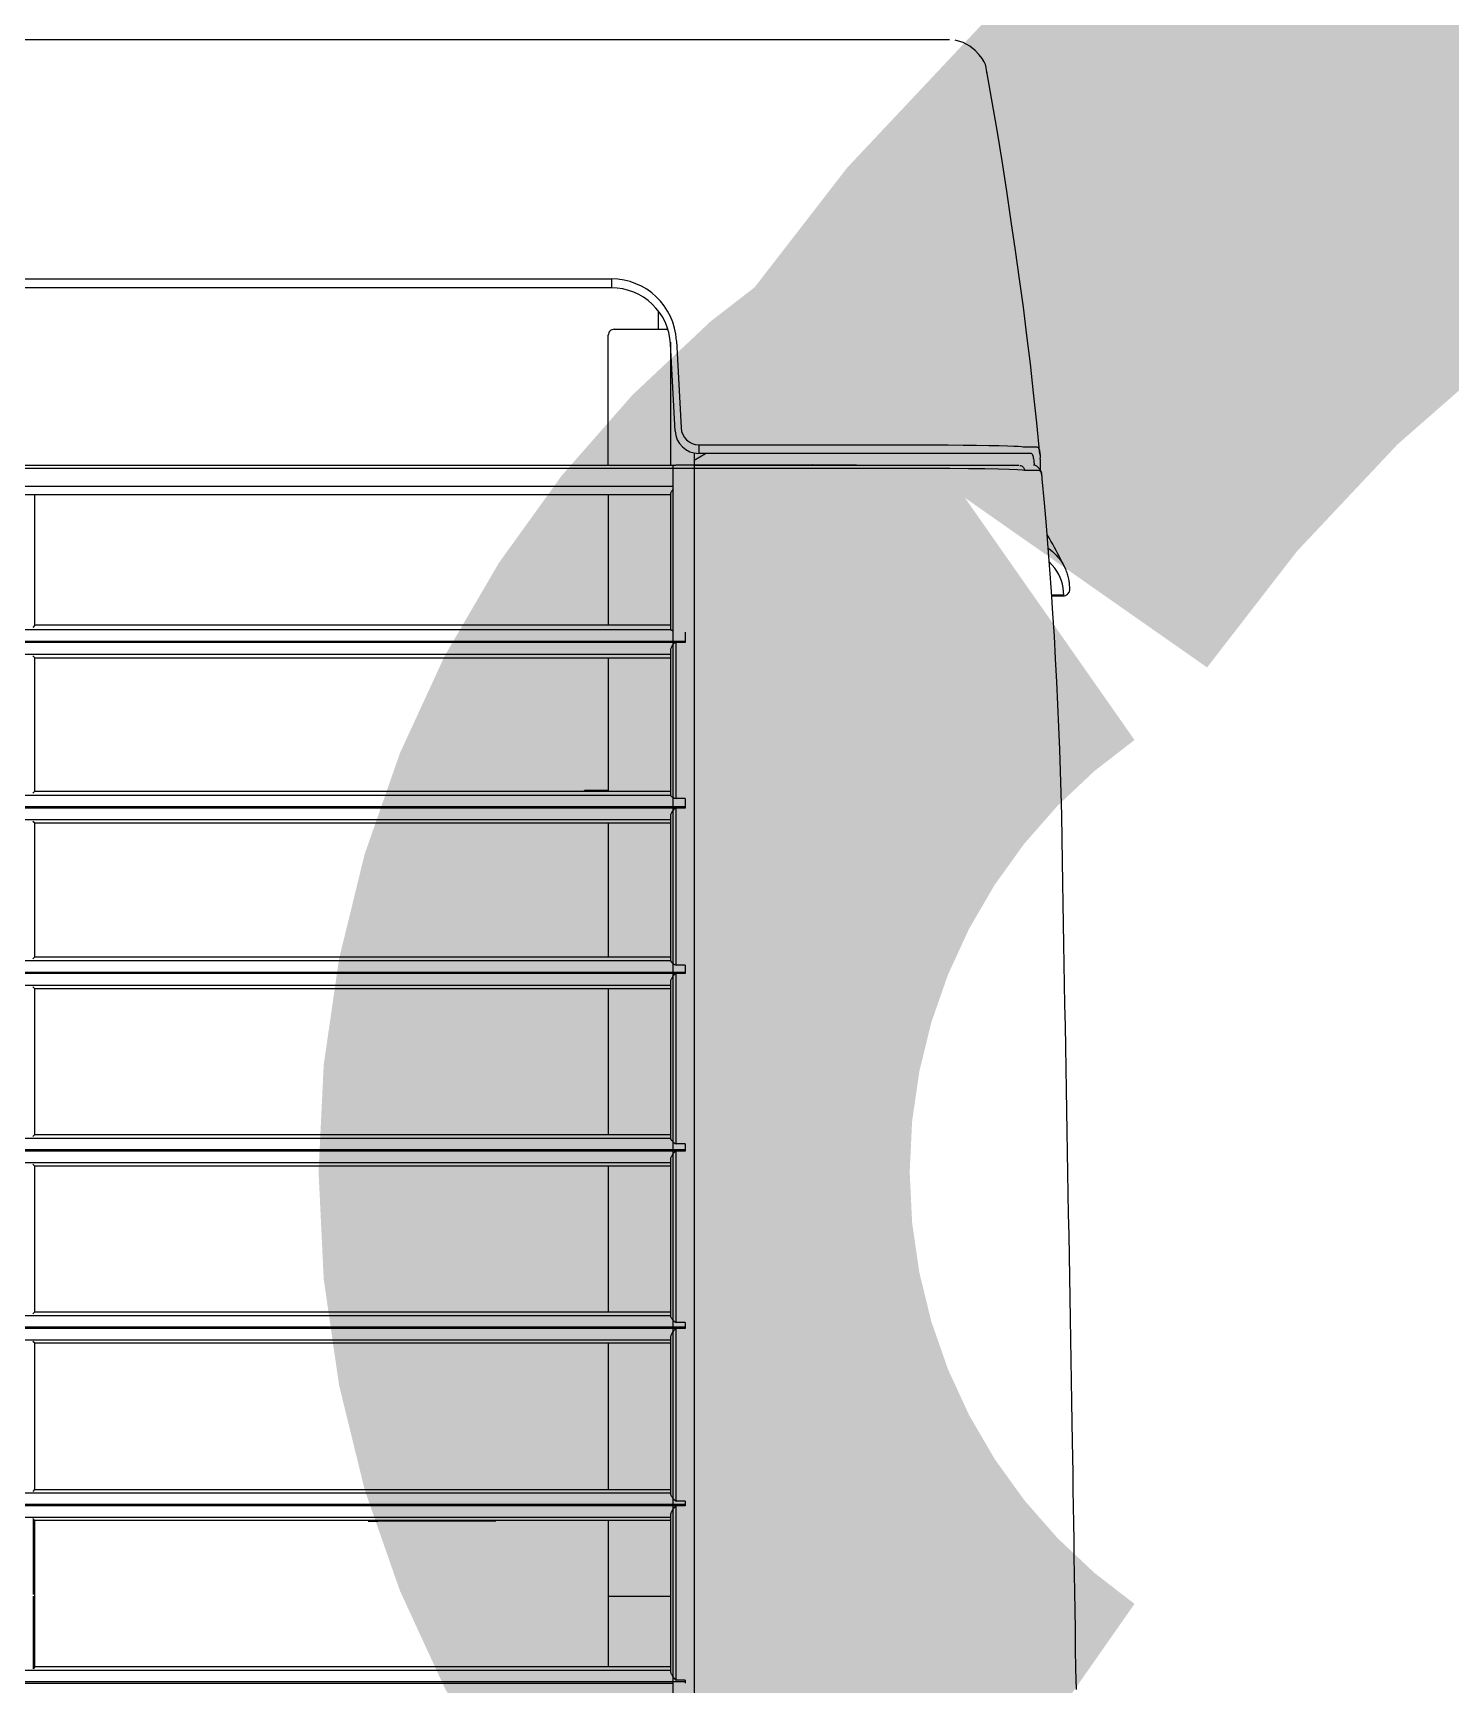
# Model space of a CAD drawing. Header units: centimetres. Extents: x 31 to 22766, y 238 to 3306.
# Drawn here: x 1935.41 to 1947.4, y 1101.11 to 1115.08 of the extents above; entities that cross this region are included whole.
import ezdxf
from ezdxf.xclip import XClip

# ---------------------------------------------------------------- set-up
doc = ezdxf.new("R2010")
doc.units = ezdxf.units.CM
doc.header["$XCLIPFRAME"] = 0

# ---------------------------------------------------------------- blocks, each defined once
blk = doc.blocks.new('fxaq 2.8 kw iç ünite')
at = {"color": 7, "linetype": 'Continuous', "true_color": 0xffffff}
for p, q in [((11468.445, 4091.157), (11468.445, 4110.176)), ((11468.62, 4110.176), (11468.62, 4091.261)), ((11465.211, 4101.614), (11465.214, 4101.44)), ((11465.214, 4101.44), (11465.217, 4101.27)), ((11468.52, 4101.536), (11468.52, 4101.561)), ((11468.52, 4101.551), (11531.12, 4101.551)), ((11468.52, 4101.536), (11468.595, 4101.536)), ((11468.601, 4101.533), (11468.595, 4101.536)), ((11468.595, 4101.536), (11468.595, 4100.061)), ((11468.606, 4101.528), (11468.601, 4101.533)), ((11468.611, 4101.523), (11468.606, 4101.528)), ((11468.615, 4101.518), (11468.611, 4101.523)), ((11468.618, 4101.512), (11468.615, 4101.518)), ((11468.622, 4101.507), (11468.618, 4101.512)), ((11531.02, 4101.561), (11468.62, 4101.561)), ((11468.626, 4101.502), (11468.622, 4101.507)), ((11468.629, 4101.496), (11468.626, 4101.502)), ((11468.632, 4101.491), (11468.629, 4101.496)), ((11468.635, 4101.486), (11468.632, 4101.491)), ((11468.638, 4101.482), (11468.635, 4101.486)), ((11468.64, 4101.477), (11468.638, 4101.482)), ((11468.642, 4101.473), (11468.64, 4101.477)), ((11468.644, 4101.469), (11468.642, 4101.473)), ((11468.645, 4101.466), (11468.644, 4101.469)), ((11468.645, 4101.462), (11468.645, 4101.466)), ((11468.645, 4100.143), (11468.645, 4101.462)), ((11530.995, 4101.451), (11468.645, 4101.451)), ((11474.02, 4101.423), (11474.036, 4101.439)), ((11474.036, 4100.825), (11474.036, 4101.439)), ((11468.645, 4101.423), (11474.02, 4101.423)), ((11469.17, 4100.187), (11469.17, 4101.423)), ((11474.02, 4101.423), (11474.02, 4100.187)), ((11465.217, 4101.27), (11465.219, 4101.105)), ((11465.219, 4101.105), (11465.222, 4100.945)), ((11465.222, 4100.945), (11465.224, 4100.791)), ((11465.224, 4100.791), (11465.226, 4100.641)), ((11469.17, 4100.825), (11468.645, 4100.825)), ((11474.036, 4100.171), (11474.036, 4100.811)), ((11465.226, 4100.641), (11465.228, 4100.494)), ((11465.228, 4100.494), (11465.23, 4100.351)), ((11465.23, 4100.351), (11465.232, 4100.209)), ((11465.232, 4100.209), (11465.235, 4100.067)), ((11468.645, 4100.187), (11474.02, 4100.187)), ((11471.12, 4100.19), (11470.12, 4100.19)), ((11470.2, 4100.19), (11470.2, 4100.187)), ((11471.12, 4100.194), (11471.2, 4100.194)), ((11474.02, 4100.187), (11474.036, 4100.171)), ((11465.235, 4100.067), (11465.237, 4099.926)), ((11468.52, 4100.061), (11531.12, 4100.061)), ((11468.52, 4100.023), (11468.52, 4100.061)), ((11468.52, 4100.051), (11531.12, 4100.051)), ((11468.595, 4100.061), (11468.601, 4100.065)), ((11468.601, 4100.065), (11468.606, 4100.07)), ((11468.606, 4100.07), (11468.61, 4100.075)), ((11468.61, 4100.075), (11468.615, 4100.08)), ((11468.615, 4100.08), (11468.618, 4100.086)), ((11468.618, 4100.086), (11468.622, 4100.091)), ((11468.622, 4100.091), (11468.626, 4100.097)), ((11468.626, 4100.097), (11468.629, 4100.103)), ((11468.629, 4100.103), (11468.632, 4100.108)), ((11468.632, 4100.108), (11468.635, 4100.114)), ((11468.635, 4100.114), (11468.638, 4100.119)), ((11468.638, 4100.119), (11468.64, 4100.124)), ((11468.64, 4100.124), (11468.642, 4100.129)), ((11468.642, 4100.129), (11468.644, 4100.133)), ((11468.644, 4100.133), (11468.645, 4100.138)), ((11468.645, 4100.161), (11530.995, 4100.161)), ((11468.645, 4100.138), (11468.645, 4100.143)), ((11474.038, 4100.17), (11474.036, 4100.171)), ((11465.237, 4099.926), (11465.239, 4099.784)), ((11468.52, 4100.023), (11468.595, 4100.023)), ((11468.595, 4100.023), (11468.595, 4098.561)), ((11468.602, 4100.02), (11468.595, 4100.023)), ((11468.607, 4100.017), (11468.602, 4100.02)), ((11468.611, 4100.012), (11468.607, 4100.017)), ((11468.615, 4100.008), (11468.611, 4100.012)), ((11468.619, 4100.003), (11468.615, 4100.008)), ((11468.623, 4099.998), (11468.619, 4100.003)), ((11468.626, 4099.993), (11468.623, 4099.998)), ((11468.63, 4099.989), (11468.626, 4099.993)), ((11468.633, 4099.984), (11468.63, 4099.989)), ((11468.636, 4099.98), (11468.633, 4099.984)), ((11468.639, 4099.976), (11468.636, 4099.98)), ((11468.641, 4099.972), (11468.639, 4099.976)), ((11468.642, 4099.968), (11468.641, 4099.972)), ((11468.644, 4099.965), (11468.642, 4099.968)), ((11468.645, 4099.962), (11468.644, 4099.965)), ((11468.645, 4099.959), (11468.645, 4099.962)), ((11468.645, 4098.64), (11468.645, 4099.959)), ((11530.995, 4099.951), (11468.645, 4099.951)), ((11474.02, 4099.924), (11468.645, 4099.924)), ((11469.17, 4098.687), (11469.17, 4099.924)), ((11474.036, 4099.94), (11474.02, 4099.924)), ((11474.02, 4099.924), (11474.02, 4098.687)), ((11465.239, 4099.784), (11465.241, 4099.65)), ((11465.241, 4099.65), (11465.243, 4099.519)), ((11465.243, 4099.519), (11465.246, 4099.357)), ((11465.246, 4099.357), (11465.249, 4099.18)), ((11465.249, 4099.18), (11465.252, 4099.004)), ((11465.252, 4099.004), (11465.255, 4098.829)), ((11465.255, 4098.829), (11465.258, 4098.654)), ((11465.258, 4098.654), (11465.261, 4098.479)), ((11468.645, 4098.687), (11474.02, 4098.687)), ((11468.645, 4098.661), (11530.995, 4098.661)), ((11474.02, 4098.687), (11474.037, 4098.671)), ((11468.52, 4098.511), (11468.52, 4098.561)), ((11468.52, 4098.561), (11531.12, 4098.561)), ((11468.52, 4098.551), (11531.12, 4098.551)), ((11468.52, 4098.511), (11468.595, 4098.511)), ((11468.595, 4098.561), (11468.602, 4098.564)), ((11468.602, 4098.509), (11468.595, 4098.511)), ((11468.595, 4098.511), (11468.595, 4097.061)), ((11468.602, 4098.564), (11468.607, 4098.568)), ((11468.607, 4098.506), (11468.602, 4098.509)), ((11468.607, 4098.568), (11468.611, 4098.573)), ((11468.612, 4098.502), (11468.607, 4098.506)), ((11468.611, 4098.573), (11468.615, 4098.578)), ((11468.615, 4098.578), (11468.619, 4098.583)), ((11468.619, 4098.583), (11468.623, 4098.589)), ((11468.623, 4098.589), (11468.626, 4098.594)), ((11468.626, 4098.594), (11468.63, 4098.6)), ((11468.63, 4098.6), (11468.633, 4098.605)), ((11468.633, 4098.605), (11468.636, 4098.61)), ((11468.636, 4098.61), (11468.638, 4098.616)), ((11468.638, 4098.616), (11468.641, 4098.62)), ((11468.641, 4098.62), (11468.642, 4098.625)), ((11468.642, 4098.625), (11468.644, 4098.63)), ((11468.644, 4098.63), (11468.645, 4098.635)), ((11468.645, 4098.635), (11468.645, 4098.64)), ((11465.261, 4098.479), (11465.264, 4098.302)), ((11468.616, 4098.498), (11468.612, 4098.502)), ((11468.62, 4098.494), (11468.616, 4098.498)), ((11468.624, 4098.49), (11468.62, 4098.494)), ((11468.627, 4098.486), (11468.624, 4098.49)), ((11468.63, 4098.482), (11468.627, 4098.486)), ((11468.633, 4098.478), (11468.63, 4098.482)), ((11468.636, 4098.474), (11468.633, 4098.478)), ((11468.639, 4098.47), (11468.636, 4098.474)), ((11468.641, 4098.467), (11468.639, 4098.47)), ((11468.643, 4098.464), (11468.641, 4098.467)), ((11468.644, 4098.461), (11468.643, 4098.464)), ((11468.645, 4098.459), (11468.644, 4098.461)), ((11468.645, 4098.456), (11468.645, 4098.459)), ((11468.645, 4097.136), (11468.645, 4098.456)), ((11530.995, 4098.451), (11468.645, 4098.451)), ((11474.02, 4098.422), (11468.645, 4098.422)), ((11469.17, 4097.188), (11469.17, 4098.422)), ((11474.037, 4098.439), (11474.02, 4098.422)), ((11474.02, 4098.422), (11474.02, 4097.188)), ((11465.264, 4098.302), (11465.267, 4098.125)), ((11465.267, 4098.125), (11465.27, 4097.948)), ((11465.27, 4097.948), (11465.273, 4097.771)), ((11465.273, 4097.771), (11465.276, 4097.595)), ((11465.276, 4097.595), (11465.279, 4097.42)), ((11465.279, 4097.42), (11465.282, 4097.245)), ((11465.282, 4097.245), (11465.285, 4097.071)), ((11468.633, 4097.102), (11468.636, 4097.107)), ((11468.636, 4097.107), (11468.639, 4097.112)), ((11468.639, 4097.112), (11468.641, 4097.117)), ((11468.641, 4097.117), (11468.643, 4097.122)), ((11468.643, 4097.122), (11468.644, 4097.127)), ((11468.644, 4097.127), (11468.645, 4097.132)), ((11468.645, 4097.188), (11474.02, 4097.188)), ((11468.645, 4097.161), (11530.995, 4097.161)), ((11468.645, 4097.132), (11468.645, 4097.136)), ((11474.02, 4097.188), (11474.037, 4097.172)), ((11465.285, 4097.071), (11465.288, 4096.895)), ((11468.52, 4097.061), (11531.12, 4097.061)), ((11468.52, 4096.999), (11468.52, 4097.061)), ((11468.52, 4097.051), (11531.12, 4097.051)), ((11468.52, 4096.999), (11468.595, 4096.999)), ((11468.595, 4097.061), (11468.602, 4097.063)), ((11468.595, 4096.999), (11468.595, 4095.561)), ((11468.601, 4096.998), (11468.595, 4096.999)), ((11468.607, 4096.996), (11468.601, 4096.998)), ((11468.602, 4097.063), (11468.607, 4097.067)), ((11468.607, 4097.067), (11468.611, 4097.071)), ((11468.612, 4096.993), (11468.607, 4096.996)), ((11468.611, 4097.071), (11468.616, 4097.076)), ((11468.616, 4096.989), (11468.612, 4096.993)), ((11468.616, 4097.076), (11468.62, 4097.081)), ((11468.62, 4096.986), (11468.616, 4096.989)), ((11468.62, 4097.081), (11468.623, 4097.086)), ((11468.624, 4096.982), (11468.62, 4096.986)), ((11468.623, 4097.086), (11468.627, 4097.091)), ((11468.627, 4096.978), (11468.624, 4096.982)), ((11468.627, 4097.091), (11468.63, 4097.097)), ((11468.631, 4096.975), (11468.627, 4096.978)), ((11468.63, 4097.097), (11468.633, 4097.102)), ((11468.634, 4096.971), (11468.631, 4096.975)), ((11468.637, 4096.968), (11468.634, 4096.971)), ((11468.639, 4096.965), (11468.637, 4096.968)), ((11465.288, 4096.895), (11465.291, 4096.718)), ((11468.641, 4096.962), (11468.639, 4096.965)), ((11468.643, 4096.96), (11468.641, 4096.962)), ((11468.644, 4096.958), (11468.643, 4096.96)), ((11468.645, 4096.956), (11468.644, 4096.958)), ((11468.645, 4096.954), (11468.645, 4096.956)), ((11468.645, 4095.633), (11468.645, 4096.954)), ((11530.995, 4096.951), (11468.645, 4096.951)), ((11474.02, 4096.921), (11468.645, 4096.921)), ((11469.17, 4095.689), (11469.17, 4096.921)), ((11474.037, 4096.938), (11474.02, 4096.921)), ((11474.02, 4096.921), (11474.02, 4095.689)), ((11465.291, 4096.718), (11465.294, 4096.54)), ((11465.294, 4096.54), (11465.297, 4096.36)), ((11465.297, 4096.36), (11465.301, 4096.18)), ((11465.301, 4096.18), (11465.304, 4096.002)), ((11465.304, 4096.002), (11465.307, 4095.825)), ((11465.307, 4095.825), (11465.31, 4095.651)), ((11465.31, 4095.651), (11465.313, 4095.48)), ((11468.607, 4095.566), (11468.612, 4095.57)), ((11468.612, 4095.57), (11468.616, 4095.574)), ((11468.616, 4095.574), (11468.62, 4095.579)), ((11468.62, 4095.579), (11468.624, 4095.584)), ((11468.624, 4095.584), (11468.627, 4095.589)), ((11468.627, 4095.589), (11468.631, 4095.594)), ((11468.631, 4095.594), (11468.634, 4095.599)), ((11468.634, 4095.599), (11468.636, 4095.604)), ((11468.636, 4095.604), (11468.639, 4095.609)), ((11468.639, 4095.609), (11468.641, 4095.614)), ((11468.641, 4095.614), (11468.643, 4095.619)), ((11468.643, 4095.619), (11468.644, 4095.624)), ((11468.644, 4095.624), (11468.645, 4095.629)), ((11468.645, 4095.689), (11474.02, 4095.689)), ((11468.645, 4095.661), (11530.995, 4095.661)), ((11468.645, 4095.629), (11468.645, 4095.633)), ((11474.02, 4095.689), (11474.037, 4095.672)), ((11465.313, 4095.48), (11465.316, 4095.311)), ((11468.52, 4095.561), (11531.12, 4095.561)), ((11468.52, 4095.489), (11468.52, 4095.561)), ((11468.52, 4095.551), (11531.12, 4095.551)), ((11468.52, 4095.489), (11468.595, 4095.489)), ((11468.595, 4095.561), (11468.601, 4095.563)), ((11468.595, 4095.489), (11468.595, 4094.161)), ((11468.601, 4095.563), (11468.607, 4095.566)), ((11468.645, 4094.231), (11468.645, 4095.452)), ((11530.995, 4095.451), (11468.645, 4095.451)), ((11474.037, 4095.436), (11474.02, 4095.419)), ((11465.316, 4095.311), (11465.319, 4095.141)), ((11474.02, 4095.419), (11468.645, 4095.419)), ((11469.17, 4094.289), (11469.17, 4095.419)), ((11474.02, 4095.419), (11474.02, 4094.289)), ((11465.319, 4095.141), (11465.322, 4094.969)), ((11465.322, 4094.969), (11465.325, 4094.793)), ((11465.325, 4094.793), (11465.328, 4094.611)), ((11465.328, 4094.611), (11465.331, 4094.421)), ((11465.331, 4094.422), (11465.331, 4094.422)), ((11465.331, 4094.421), (11465.331, 4094.422)), ((11465.331, 4094.422), (11465.331, 4094.422)), ((11465.331, 4094.422), (11465.331, 4094.422)), ((11465.331, 4094.422), (11465.331, 4094.422)), ((11465.331, 4094.422), (11465.331, 4094.422)), ((11465.331, 4094.421), (11465.331, 4094.421)), ((11465.331, 4094.421), (11465.335, 4094.221)), ((11465.335, 4094.221), (11465.34, 4094.032)), ((11468.615, 4094.171), (11468.62, 4094.177)), ((11468.62, 4094.177), (11468.625, 4094.183)), ((11468.625, 4094.183), (11468.629, 4094.189)), ((11468.629, 4094.189), (11468.633, 4094.195)), ((11468.633, 4094.195), (11468.636, 4094.201)), ((11468.636, 4094.201), (11468.639, 4094.207)), ((11468.639, 4094.207), (11468.641, 4094.213)), ((11468.641, 4094.213), (11468.643, 4094.219)), ((11468.643, 4094.219), (11468.645, 4094.225)), ((11468.645, 4094.289), (11474.02, 4094.289)), ((11468.645, 4094.261), (11530.995, 4094.261)), ((11468.645, 4094.225), (11468.645, 4094.231)), ((11474.02, 4094.289), (11474.037, 4094.273)), ((11468.52, 4094.161), (11531.12, 4094.161)), ((11468.52, 4094.08), (11468.52, 4094.161)), ((11468.52, 4094.151), (11531.12, 4094.151)), ((11468.52, 4094.08), (11468.595, 4094.08)), ((11468.595, 4094.161), (11468.603, 4094.163)), ((11468.595, 4094.08), (11468.595, 4092.761)), ((11468.603, 4094.163), (11468.609, 4094.167)), ((11468.609, 4094.167), (11468.615, 4094.171)), ((11468.645, 4092.828), (11468.645, 4094.051)), ((11530.995, 4094.051), (11468.645, 4094.051)), ((11474.037, 4094.035), (11474.02, 4094.018)), ((11465.34, 4094.032), (11465.345, 4093.849)), ((11474.02, 4094.018), (11468.645, 4094.018)), ((11469.17, 4092.89), (11469.17, 4094.018)), ((11469.17, 4094.013), (11469.37, 4094.013)), ((11469.37, 4094.018), (11469.37, 4094.013)), ((11474.02, 4094.018), (11474.02, 4092.89)), ((11465.345, 4093.849), (11465.351, 4093.665)), ((11465.351, 4093.665), (11465.358, 4093.477)), ((11465.358, 4093.477), (11465.367, 4093.285)), ((11465.367, 4093.285), (11465.376, 4093.092)), ((11465.376, 4093.092), (11465.386, 4092.899)), ((11465.386, 4092.899), (11465.397, 4092.706)), ((11468.615, 4092.77), (11468.62, 4092.775)), ((11468.62, 4092.775), (11468.625, 4092.781)), ((11468.625, 4092.781), (11468.629, 4092.787)), ((11468.629, 4092.787), (11468.633, 4092.793)), ((11468.633, 4092.793), (11468.636, 4092.799)), ((11468.636, 4092.799), (11468.639, 4092.805)), ((11468.639, 4092.805), (11468.642, 4092.811)), ((11468.642, 4092.811), (11468.643, 4092.816)), ((11468.643, 4092.816), (11468.645, 4092.822)), ((11474.02, 4092.89), (11468.645, 4092.89)), ((11468.645, 4092.861), (11530.995, 4092.861)), ((11468.645, 4092.822), (11468.645, 4092.828)), ((11474.038, 4092.873), (11474.02, 4092.89)), ((11465.397, 4092.706), (11465.409, 4092.516)), ((11468.52, 4092.672), (11468.52, 4092.761)), ((11468.52, 4092.761), (11531.12, 4092.761)), ((11468.52, 4092.751), (11531.12, 4092.751)), ((11468.595, 4092.761), (11468.603, 4092.763)), ((11468.603, 4092.763), (11468.609, 4092.766)), ((11468.609, 4092.766), (11468.615, 4092.77)), ((11468.624, 4092.663), (11468.62, 4092.665)), ((11468.628, 4092.661), (11468.624, 4092.663)), ((11468.631, 4092.659), (11468.628, 4092.661)), ((11468.634, 4092.657), (11468.631, 4092.659)), ((11468.636, 4092.656), (11468.634, 4092.657)), ((11468.639, 4092.654), (11468.636, 4092.656)), ((11468.641, 4092.653), (11468.639, 4092.654)), ((11468.642, 4092.652), (11468.641, 4092.653)), ((11468.644, 4092.652), (11468.642, 4092.652)), ((11468.645, 4092.651), (11468.644, 4092.652)), ((11468.645, 4091.506), (11468.645, 4092.651)), ((11468.645, 4092.651), (11468.645, 4092.651)), ((11530.996, 4092.651), (11468.645, 4092.651)), ((11465.409, 4092.516), (11465.422, 4092.328)), ((11468.645, 4092.615), (11474.02, 4092.615)), ((11469.17, 4091.511), (11469.17, 4092.615)), ((11474.02, 4092.615), (11474.038, 4092.633)), ((11474.02, 4092.615), (11474.02, 4091.511)), ((11465.293, 4092.358), (11465.285, 4092.352)), ((11465.301, 4092.362), (11465.293, 4092.358)), ((11465.31, 4092.365), (11465.301, 4092.362)), ((11465.32, 4092.366), (11465.31, 4092.365)), ((11465.318, 4092.364), (11465.317, 4092.363)), ((11465.317, 4092.363), (11465.317, 4092.362)), ((11465.317, 4092.362), (11465.317, 4092.36)), ((11465.317, 4092.36), (11465.419, 4092.36)), ((11465.317, 4092.36), (11465.319, 4092.328)), ((11465.319, 4092.365), (11465.318, 4092.365)), ((11465.318, 4092.365), (11465.318, 4092.364)), ((11465.32, 4092.366), (11465.319, 4092.366)), ((11465.319, 4092.366), (11465.319, 4092.365)), ((11465.419, 4092.367), (11465.32, 4092.367)), ((11465.32, 4092.366), (11465.32, 4092.366)), ((11465.32, 4092.366), (11465.32, 4092.366)), ((11465.32, 4092.366), (11465.32, 4092.366)), ((11465.32, 4092.366), (11465.32, 4092.366)), ((11465.32, 4092.366), (11465.32, 4092.366)), ((11465.32, 4092.366), (11465.32, 4092.366)), ((11465.32, 4092.366), (11465.32, 4092.366)), ((11465.268, 4092.324), (11465.267, 4092.317)), ((11465.267, 4092.317), (11465.267, 4092.311)), ((11465.267, 4092.311), (11465.267, 4092.3)), ((11465.267, 4092.3), (11465.267, 4092.289)), ((11465.267, 4092.289), (11465.268, 4092.278)), ((11465.27, 4092.331), (11465.268, 4092.324)), ((11465.268, 4092.278), (11465.269, 4092.267)), ((11465.269, 4092.267), (11465.27, 4092.257)), ((11465.274, 4092.338), (11465.27, 4092.331)), ((11465.27, 4092.257), (11465.271, 4092.246)), ((11465.271, 4092.246), (11465.273, 4092.235)), ((11465.273, 4092.235), (11465.275, 4092.224)), ((11465.279, 4092.346), (11465.274, 4092.338)), ((11465.275, 4092.224), (11465.277, 4092.213)), ((11465.285, 4092.352), (11465.279, 4092.346)), ((11465.319, 4092.328), (11465.323, 4092.297)), ((11465.323, 4092.297), (11465.329, 4092.267)), ((11465.329, 4092.267), (11465.337, 4092.239)), ((11465.337, 4092.239), (11465.347, 4092.211)), ((11465.422, 4092.328), (11465.435, 4092.144)), ((11465.277, 4092.213), (11465.28, 4092.202)), ((11465.28, 4092.202), (11465.282, 4092.191)), ((11465.282, 4092.191), (11465.286, 4092.181)), ((11465.286, 4092.181), (11465.289, 4092.17)), ((11465.289, 4092.17), (11465.293, 4092.16)), ((11465.293, 4092.16), (11465.297, 4092.149)), ((11465.297, 4092.149), (11465.302, 4092.138)), ((11465.306, 4092.133), (11465.304, 4092.137)), ((11465.307, 4092.129), (11465.306, 4092.133)), ((11465.309, 4092.126), (11465.307, 4092.129)), ((11465.311, 4092.122), (11465.309, 4092.126)), ((11465.309, 4092.122), (11465.324, 4092.092)), ((11465.313, 4092.118), (11465.311, 4092.122)), ((11465.315, 4092.115), (11465.313, 4092.118)), ((11465.317, 4092.111), (11465.315, 4092.115)), ((11465.326, 4092.096), (11465.317, 4092.111)), ((11465.324, 4092.092), (11465.339, 4092.063)), ((11465.335, 4092.081), (11465.326, 4092.096)), ((11465.346, 4092.065), (11465.335, 4092.081)), ((11465.347, 4092.211), (11465.36, 4092.184)), ((11465.36, 4092.184), (11465.376, 4092.158)), ((11465.376, 4092.158), (11465.394, 4092.132)), ((11465.394, 4092.132), (11465.415, 4092.106)), ((11465.415, 4092.106), (11465.439, 4092.081)), ((11465.435, 4092.144), (11465.449, 4091.96)), ((11465.339, 4092.063), (11465.353, 4092.036)), ((11465.357, 4092.051), (11465.346, 4092.065)), ((11465.353, 4092.036), (11465.367, 4092.009)), ((11465.37, 4092.036), (11465.357, 4092.051)), ((11465.367, 4092.009), (11465.382, 4091.982)), ((11465.383, 4092.021), (11465.37, 4092.036)), ((11465.382, 4091.982), (11465.396, 4091.956)), ((11465.398, 4092.006), (11465.383, 4092.021)), ((11465.396, 4091.956), (11465.411, 4091.93)), ((11465.413, 4091.991), (11465.398, 4092.006)), ((11465.43, 4091.977), (11465.413, 4091.991)), ((11465.448, 4091.962), (11465.43, 4091.977)), ((11465.449, 4091.96), (11465.464, 4091.773)), ((11465.411, 4091.93), (11465.426, 4091.903)), ((11465.426, 4091.903), (11465.441, 4091.876)), ((11465.441, 4091.876), (11465.458, 4091.849)), ((11465.464, 4091.773), (11465.48, 4091.58)), ((11465.48, 4091.58), (11465.499, 4091.376)), ((11468.62, 4091.464), (11468.624, 4091.469)), ((11531.02, 4091.439), (11468.62, 4091.439)), ((11468.624, 4091.469), (11468.628, 4091.473)), ((11468.628, 4091.473), (11468.632, 4091.478)), ((11468.632, 4091.478), (11468.635, 4091.483)), ((11468.635, 4091.483), (11468.638, 4091.487)), ((11468.638, 4091.487), (11468.64, 4091.491)), ((11468.64, 4091.491), (11468.642, 4091.495)), ((11468.642, 4091.495), (11468.643, 4091.499)), ((11468.643, 4091.499), (11468.645, 4091.503)), ((11468.645, 4091.511), (11530.995, 4091.511)), ((11468.645, 4091.503), (11468.645, 4091.506)), ((11465.499, 4091.376), (11465.499, 4091.374)), ((11465.499, 4091.374), (11465.499, 4091.373)), ((11465.499, 4091.373), (11465.499, 4091.371)), ((11465.499, 4091.371), (11465.499, 4091.369)), ((11465.499, 4091.369), (11465.499, 4091.368)), ((11465.499, 4091.368), (11465.5, 4091.366)), ((11465.5, 4091.366), (11465.5, 4091.365)), ((11465.5, 4091.365), (11465.501, 4091.356)), ((11465.501, 4091.356), (11465.502, 4091.348)), ((11465.502, 4091.348), (11465.504, 4091.341)), ((11465.503, 4091.341), (11465.504, 4091.331)), ((11465.504, 4091.341), (11465.505, 4091.334)), ((11465.504, 4091.331), (11465.506, 4091.323)), ((11465.505, 4091.334), (11465.507, 4091.328)), ((11465.506, 4091.323), (11465.509, 4091.314)), ((11465.507, 4091.328), (11465.509, 4091.323)), ((11465.509, 4091.323), (11465.511, 4091.319)), ((11465.509, 4091.314), (11465.513, 4091.306)), ((11465.511, 4091.319), (11465.513, 4091.315)), ((11465.513, 4091.315), (11465.515, 4091.312)), ((11465.513, 4091.306), (11465.518, 4091.297)), ((11465.515, 4091.28), (11465.514, 4091.273)), ((11465.514, 4091.273), (11465.514, 4091.266)), ((11465.514, 4091.266), (11465.514, 4091.259)), ((11465.514, 4091.259), (11465.514, 4091.252)), ((11465.515, 4091.312), (11465.517, 4091.31)), ((11465.515, 4091.303), (11465.515, 4091.295)), ((11465.515, 4091.295), (11465.515, 4091.287)), ((11465.515, 4091.287), (11465.515, 4091.28)), ((11465.515, 4091.251), (11465.515, 4091.243)), ((11465.515, 4091.243), (11465.515, 4091.236)), ((11465.517, 4091.31), (11465.519, 4091.308)), ((11465.518, 4091.297), (11465.525, 4091.289)), ((11465.519, 4091.308), (11465.522, 4091.307)), ((11465.522, 4091.307), (11465.525, 4091.307)), ((11465.525, 4091.307), (11465.647, 4091.307)), ((11465.525, 4091.289), (11465.533, 4091.279)), ((11465.533, 4091.279), (11465.544, 4091.27)), ((11465.544, 4091.27), (11465.557, 4091.264)), ((11465.557, 4091.264), (11465.574, 4091.261)), ((11465.565, 4091.262), (11465.566, 4091.248)), ((11465.566, 4091.248), (11465.567, 4091.234)), ((11465.649, 4091.299), (11465.647, 4091.307)), ((11465.647, 4091.307), (11465.666, 4091.303)), ((11465.651, 4091.292), (11465.649, 4091.299)), ((11465.654, 4091.285), (11465.651, 4091.292)), ((11465.658, 4091.279), (11465.654, 4091.285)), ((11465.663, 4091.274), (11465.658, 4091.279)), ((11465.669, 4091.27), (11465.663, 4091.274)), ((11465.666, 4091.303), (11465.71, 4091.3)), ((11465.675, 4091.267), (11465.669, 4091.27)), ((11465.682, 4091.264), (11465.675, 4091.267)), ((11465.689, 4091.262), (11465.682, 4091.264)), ((11468.441, 4091.261), (11465.697, 4091.261)), ((11465.71, 4091.3), (11465.779, 4091.297)), ((11465.779, 4091.297), (11465.871, 4091.295)), ((11465.871, 4091.295), (11465.986, 4091.292)), ((11465.986, 4091.292), (11466.123, 4091.291)), ((11466.123, 4091.291), (11466.28, 4091.289)), ((11466.28, 4091.289), (11466.455, 4091.288)), ((11466.455, 4091.288), (11466.647, 4091.288)), ((11466.647, 4091.288), (11466.852, 4091.288)), ((11466.852, 4091.288), (11542.988, 4091.288)), ((11467.07, 4091.261), (11468.6, 4091.261)), ((11467.444, 4091.259), (11467.445, 4091.259)), ((11467.445, 4091.259), (11467.446, 4091.26)), ((11467.446, 4091.26), (11467.447, 4091.26)), ((11467.447, 4091.26), (11467.448, 4091.26)), ((11467.448, 4091.26), (11467.449, 4091.261)), ((11467.449, 4091.261), (11467.45, 4091.261)), ((11467.45, 4091.261), (11467.451, 4091.262)), ((11467.47, 4091.26), (11467.47, 4091.26)), ((11531.04, 4091.261), (11468.6, 4091.261)), ((11468.645, 4090.221), (11468.645, 4091.261)), ((11469.17, 4091.261), (11469.17, 4090.161)), ((11465.515, 4091.236), (11465.515, 4091.228)), ((11465.515, 4091.228), (11465.515, 4091.221)), ((11465.515, 4091.221), (11465.515, 4091.214)), ((11465.515, 4091.214), (11465.516, 4091.208)), ((11465.516, 4091.208), (11465.516, 4091.201)), ((11465.516, 4091.194), (11465.516, 4091.198)), ((11465.517, 4091.191), (11465.516, 4091.194)), ((11465.517, 4091.187), (11465.517, 4091.191)), ((11465.517, 4091.183), (11465.517, 4091.187)), ((11465.517, 4091.18), (11465.517, 4091.183)), ((11465.518, 4091.176), (11465.517, 4091.18)), ((11465.518, 4091.173), (11465.518, 4091.176)), ((11465.518, 4091.175), (11465.518, 4091.174)), ((11465.518, 4091.174), (11465.518, 4091.174)), ((11465.518, 4091.174), (11465.518, 4091.173)), ((11465.518, 4091.173), (11465.518, 4091.173)), ((11465.518, 4091.173), (11465.518, 4091.172)), ((11465.518, 4091.169), (11465.518, 4091.173)), ((11465.518, 4091.172), (11465.518, 4091.172)), ((11465.519, 4091.166), (11465.518, 4091.169)), ((11465.519, 4091.167), (11465.545, 4090.903)), ((11465.519, 4091.163), (11465.519, 4091.166)), ((11465.521, 4091.152), (11465.519, 4091.163)), ((11465.522, 4091.142), (11465.521, 4091.152)), ((11465.524, 4091.133), (11465.522, 4091.142)), ((11465.527, 4091.126), (11465.524, 4091.133)), ((11465.529, 4091.12), (11465.527, 4091.126)), ((11465.531, 4091.116), (11465.529, 4091.12)), ((11465.534, 4091.112), (11465.531, 4091.116)), ((11465.537, 4091.109), (11465.534, 4091.112)), ((11465.54, 4091.108), (11465.537, 4091.109)), ((11465.544, 4091.106), (11465.54, 4091.108)), ((11465.662, 4091.106), (11465.544, 4091.106)), ((11465.567, 4091.234), (11465.568, 4091.222)), ((11465.568, 4091.222), (11465.57, 4091.21)), ((11465.57, 4091.21), (11465.572, 4091.2)), ((11465.572, 4091.2), (11465.574, 4091.191)), ((11465.574, 4091.191), (11465.576, 4091.183)), ((11465.576, 4091.183), (11465.578, 4091.176)), ((11465.578, 4091.176), (11465.581, 4091.171)), ((11465.581, 4091.171), (11465.584, 4091.167)), ((11465.584, 4091.167), (11465.587, 4091.164)), ((11465.587, 4091.164), (11465.59, 4091.162)), ((11465.59, 4091.162), (11465.594, 4091.161)), ((11465.594, 4091.161), (11465.594, 4091.161)), ((11465.594, 4091.161), (11465.594, 4091.161)), ((11465.594, 4091.161), (11465.594, 4091.161)), ((11465.594, 4091.161), (11465.594, 4091.161)), ((11465.594, 4091.161), (11465.594, 4091.161)), ((11465.594, 4091.161), (11465.594, 4091.161)), ((11465.594, 4091.161), (11468.405, 4091.161)), ((11465.674, 4091.104), (11465.662, 4091.106)), ((11465.699, 4091.101), (11465.674, 4091.104)), ((11465.739, 4091.099), (11465.699, 4091.101)), ((11465.794, 4091.097), (11465.739, 4091.099)), ((11468.445, 4091.218), (11468.347, 4091.161)), ((11468.405, 4091.088), (11468.405, 4091.161)), ((11465.865, 4091.095), (11465.794, 4091.097)), ((11465.952, 4091.093), (11465.865, 4091.095)), ((11466.055, 4091.091), (11465.952, 4091.093)), ((11466.169, 4091.09), (11466.055, 4091.091)), ((11466.294, 4091.089), (11466.169, 4091.09)), ((11466.427, 4091.088), (11466.294, 4091.089)), ((11466.569, 4091.088), (11466.427, 4091.088)), ((11466.72, 4091.088), (11466.569, 4091.088)), ((11466.883, 4091.088), (11466.72, 4091.088)), ((11468.405, 4091.088), (11466.883, 4091.088)), ((11468.605, 4090.972), (11468.644, 4090.235)), ((11465.545, 4090.903), (11465.573, 4090.649)), ((11468.594, 4090.208), (11468.555, 4090.946)), ((11465.573, 4090.649), (11465.6, 4090.403)), ((11465.6, 4090.403), (11465.629, 4090.163)), ((11465.629, 4090.163), (11465.659, 4089.925)), ((11469.12, 4090.111), (11468.667, 4090.111)), ((11468.745, 4090.111), (11468.745, 4089.96)), ((11465.659, 4089.925), (11465.691, 4089.687)), ((11469.143, 4089.761), (11530.388, 4089.761)), ((11469.143, 4089.685), (11469.143, 4089.761)), ((11465.691, 4089.687), (11465.725, 4089.446)), ((11530.388, 4089.685), (11469.143, 4089.685)), ((11465.725, 4089.446), (11465.761, 4089.199)), ((11465.761, 4089.199), (11465.799, 4088.944)), ((11465.799, 4088.944), (11465.839, 4088.688)), ((11465.839, 4088.688), (11465.879, 4088.445)), ((11465.879, 4088.445), (11465.92, 4088.205)), ((11465.92, 4088.205), (11465.965, 4087.948)), ((11465.965, 4087.948), (11465.965, 4087.947)), ((11465.965, 4087.948), (11465.965, 4087.948)), ((11465.965, 4087.948), (11465.965, 4087.948)), ((11465.965, 4087.947), (11465.966, 4087.947)), ((11465.966, 4087.947), (11465.966, 4087.947)), ((11465.966, 4087.947), (11465.966, 4087.947)), ((11465.966, 4087.947), (11465.966, 4087.947)), ((11465.966, 4087.947), (11465.967, 4087.939)), ((11465.966, 4087.947), (11465.966, 4087.947)), ((11465.966, 4087.947), (11465.966, 4087.946)), ((11465.966, 4087.946), (11465.966, 4087.945)), ((11465.966, 4087.945), (11465.966, 4087.944)), ((11465.966, 4087.944), (11465.966, 4087.944)), ((11465.966, 4087.944), (11465.966, 4087.943)), ((11465.966, 4087.943), (11465.966, 4087.942)), ((11465.966, 4087.942), (11465.97, 4087.919)), ((11465.967, 4087.939), (11465.969, 4087.933)), ((11465.969, 4087.933), (11465.971, 4087.927)), ((11465.97, 4087.919), (11465.974, 4087.897)), ((11465.974, 4087.897), (11465.98, 4087.873)), ((11465.98, 4087.873), (11465.991, 4087.848)), ((11465.991, 4087.848), (11466.008, 4087.82)), ((11466.008, 4087.82), (11466.033, 4087.789)), ((11466.033, 4087.789), (11466.067, 4087.754)), ((11466.067, 4087.754), (11466.112, 4087.717)), ((11466.112, 4087.717), (11466.168, 4087.685)), ((11466.168, 4087.685), (11466.235, 4087.665)), ((11466.342, 4087.661), (11466.283, 4087.661)), ((11543.498, 4087.661), (11466.342, 4087.661))]:
    blk.add_line(p, q, dxfattribs=at)
for centre, radius, start, end in [((11468.577, 4095.412), 0.0787, 30.5473, 76.9264), ((11468.581, 4093.996), 0.0849, 40.3455, 80.0289), ((11468.405, 4090.961), 0.2, 3, 90), ((11468.405, 4090.938), 0.15, 2.9102, 89.9753), ((11469.144, 4090.236), 0.551, 182.9486, 269.9369), ((11469.143, 4090.261), 0.5, 183, 270), ((11469.12, 4090.161), 0.05, 270, 0)]:
    blk.add_arc(centre, radius, start, end, dxfattribs=at)
blk = doc.blocks.new('G$CCD2FF134')
at = {"rotation": 180}
blk.add_blockref('fxaq 2.8 kw iç ünite', (9702.42, 2930.661), dxfattribs=at)

msp = doc.modelspace()

# ---------------------------------------------------------------- linework, layer by layer
at = {"color": 6, "const_width": 5}
msp.add_lwpolyline([(1943.292, 881.305, -0.520567), (1943.292, 894.92, -0.520567), (1943.292, 917.067, -0.520567), (1943.292, 938.083, -0.520567), (1943.292, 953.461, -0.520567), (1943.292, 977.642, -0.520567), (1943.292, 992.781, -0.520567), (1943.292, 1008.159, -0.520567), (1943.292, 1027.465, -0.520567), (1943.292, 1040.89, -0.520567), (1943.292, 1058.355, -0.520567), (1943.292, 1076.434, -0.520567), (1943.292, 1099.747, -0.520567), (1943.292, 1111.149, -0.520567), (1968.57, 1111.149, -0.520567)], format="xyb", dxfattribs=at)

# ---------------------------------------------------------------- block references
ref = msp.add_blockref('G$CCD2FF134', (3707.025, 2272.025))
XClip(ref).set_block_clipping_path([(-3470.0000000001, -1889.9999999982), (349.9999999999, 300.0000000019)])

doc.saveas('drawing.dxf')
